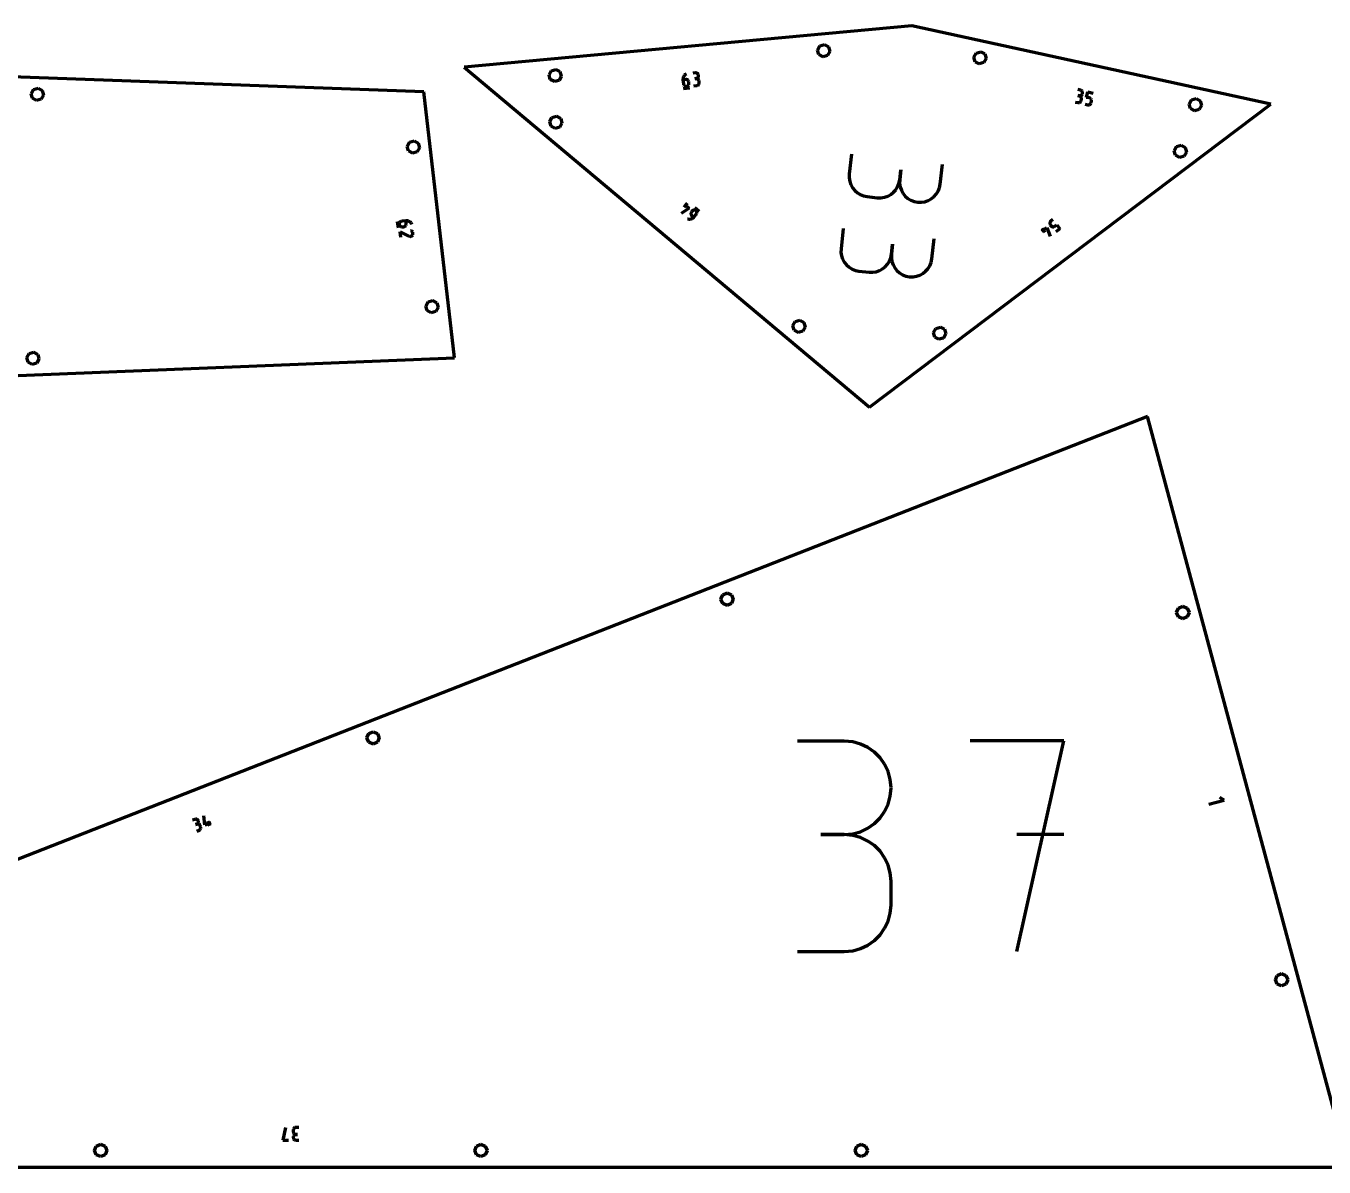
# Model space of a CAD drawing. Header units: inches. Extents: x -100 to 100, y -100 to -26.
# Drawn here: x -5.42 to 11.65, y -99.94 to -84.93 of the extents above; entities that cross this region are included whole.
import ezdxf

# ---------------------------------------------------------------- set-up
doc = ezdxf.new("R2010")
doc.units = ezdxf.units.IN
doc.header["$MEASUREMENT"] = 0
for name, color, linetype, lineweight in [('annotation', 7, 'Continuous', 0), ('boundary', 7, 'Continuous', 0), ('hole', 7, 'Continuous', 0)]:
    doc.layers.add(name, color=color, linetype=linetype, lineweight=lineweight)

msp = doc.modelspace()

# ---------------------------------------------------------------- linework, layer by layer
at = {"layer": 'annotation', "color": 1, "lineweight": 70}
for p, q in [((3.218808, -85.619802), (3.217423, -85.630772)), ((3.217423, -85.630772), (3.217639, -85.642036)), ((3.254399, -85.638651), (3.217639, -85.642036)), ((3.217639, -85.642036), (3.222706, -85.697056)), ((3.221709, -85.60927), (3.218808, -85.619802)), ((3.226039, -85.599318), (3.221709, -85.60927)), ((3.231709, -85.590087), (3.226039, -85.599318)), ((3.238635, -85.581721), (3.231709, -85.590087)), ((3.246727, -85.574362), (3.238635, -85.581721)), ((3.255901, -85.568152), (3.246727, -85.574362)), ((3.261064, -85.638632), (3.254399, -85.638651)), ((3.266068, -85.563234), (3.255901, -85.568152)), ((3.267442, -85.63976), (3.261064, -85.638632)), ((3.266068, -85.563234), (3.266068, -85.563234)), ((3.273419, -85.641944), (3.267442, -85.63976)), ((3.278882, -85.645088), (3.273419, -85.641944)), ((3.283718, -85.649101), (3.278882, -85.645088)), ((3.287815, -85.653889), (3.283718, -85.649101)), ((3.291059, -85.659359), (3.287815, -85.653889)), ((3.293338, -85.665418), (3.291059, -85.659359)), ((3.294539, -85.671973), (3.293338, -85.665418)), ((3.296225, -85.690286), (3.294539, -85.671973)), ((3.294539, -85.671973), (3.294539, -85.671973)), ((3.383224, -85.552639), (3.346464, -85.556025)), ((3.389994, -85.626159), (3.371588, -85.627854)), ((3.371588, -85.627854), (3.389994, -85.626159)), ((3.38989, -85.552624), (3.383224, -85.552639)), ((3.396268, -85.553761), (3.38989, -85.552624)), ((3.389994, -85.626159), (3.396551, -85.624956)), ((3.39666, -85.626143), (3.389994, -85.626159)), ((3.389994, -85.626159), (3.389994, -85.626159)), ((3.402246, -85.555956), (3.396268, -85.553761)), ((3.396551, -85.624956), (3.402614, -85.622672)), ((3.403039, -85.627281), (3.39666, -85.626143)), ((3.40771, -85.559111), (3.402246, -85.555956)), ((3.402614, -85.622672), (3.408091, -85.619421)), ((3.409016, -85.629475), (3.403039, -85.627281)), ((3.412548, -85.563133), (3.40771, -85.559111)), ((3.408091, -85.619421), (3.412886, -85.615315)), ((3.414481, -85.63263), (3.409016, -85.629475)), ((3.416645, -85.567924), (3.412548, -85.563133)), ((3.412886, -85.615315), (3.416907, -85.610469)), ((3.419318, -85.636652), (3.414481, -85.63263)), ((3.419889, -85.57339), (3.416645, -85.567924)), ((3.416907, -85.610469), (3.420059, -85.604997)), ((3.423415, -85.641443), (3.419318, -85.636652)), ((3.422166, -85.579434), (3.419889, -85.57339)), ((3.420059, -85.604997), (3.422248, -85.599013)), ((3.423364, -85.585962), (3.422166, -85.579434)), ((3.422248, -85.599013), (3.423381, -85.59263)), ((3.423381, -85.59263), (3.423364, -85.585962)), ((3.423364, -85.585962), (3.423364, -85.585962)), ((3.426659, -85.646909), (3.423415, -85.641443)), ((3.428936, -85.652954), (3.426659, -85.646909)), ((3.430134, -85.659481), (3.428936, -85.652954)), ((3.431829, -85.677887), (3.430134, -85.659481)), ((3.430134, -85.659481), (3.430134, -85.659481)), ((3.431844, -85.684527), (3.431829, -85.677887)), ((3.222706, -85.697056), (3.222706, -85.697056)), ((3.222706, -85.697056), (3.223908, -85.703614)), ((3.223396, -85.754973), (3.306165, -85.747351)), ((3.223908, -85.703614), (3.226192, -85.709681)), ((3.226192, -85.709681), (3.229443, -85.715163)), ((3.229443, -85.715163), (3.233547, -85.719965)), ((3.233547, -85.719965), (3.238389, -85.723993)), ((3.238389, -85.723993), (3.243855, -85.727152)), ((3.243855, -85.727152), (3.249831, -85.729348)), ((3.249831, -85.729348), (3.256202, -85.730486)), ((3.256202, -85.730486), (3.262854, -85.730472)), ((3.262854, -85.730472), (3.269411, -85.72927)), ((3.262854, -85.730472), (3.262854, -85.730472)), ((3.269411, -85.72927), (3.275474, -85.726987)), ((3.275474, -85.726987), (3.280951, -85.723736)), ((3.280951, -85.723736), (3.285747, -85.719632)), ((3.285747, -85.719632), (3.289767, -85.714788)), ((3.289767, -85.714788), (3.292919, -85.709318)), ((3.292919, -85.709318), (3.295109, -85.703335)), ((3.295109, -85.703335), (3.296242, -85.696953)), ((3.296242, -85.696953), (3.296225, -85.690286)), ((3.36169, -85.721365), (3.39845, -85.71798)), ((3.39845, -85.71798), (3.405006, -85.716778)), ((3.39845, -85.71798), (3.39845, -85.71798)), ((3.405006, -85.716778), (3.41107, -85.714496)), ((3.41107, -85.714496), (3.416547, -85.711248)), ((3.416547, -85.711248), (3.421343, -85.707149)), ((3.421343, -85.707149), (3.425364, -85.702312)), ((3.425364, -85.702312), (3.428517, -85.696854)), ((3.428517, -85.696854), (3.430709, -85.690887)), ((3.430709, -85.690887), (3.431844, -85.684527)), ((8.444186, -85.780083), (8.408114, -85.772236)), ((8.428493, -85.852226), (8.410432, -85.848297)), ((8.410432, -85.848297), (8.428493, -85.852226)), ((8.434854, -85.85422), (8.428493, -85.852226)), ((8.428493, -85.852226), (8.428493, -85.852226)), ((8.428493, -85.852226), (8.435108, -85.853055)), ((8.440594, -85.857226), (8.434854, -85.85422)), ((8.435108, -85.853055), (8.441577, -85.852704)), ((8.441577, -85.852704), (8.447779, -85.851253)), ((8.450547, -85.782076), (8.444186, -85.780083)), ((8.447779, -85.851253), (8.453589, -85.848782)), ((8.456286, -85.785082), (8.450547, -85.782076)), ((8.453589, -85.848782), (8.458882, -85.845373)), ((8.461325, -85.788975), (8.456286, -85.785082)), ((8.458882, -85.845373), (8.463536, -85.841105)), ((8.465585, -85.793631), (8.461325, -85.788975)), ((8.463536, -85.841105), (8.467427, -85.836058)), ((8.468986, -85.798922), (8.465585, -85.793631)), ((8.467427, -85.836058), (8.47043, -85.830313)), ((8.471449, -85.804725), (8.468986, -85.798922)), ((8.47043, -85.830313), (8.472422, -85.82395)), ((8.472896, -85.810914), (8.471449, -85.804725)), ((8.472422, -85.82395), (8.473247, -85.817364)), ((8.472422, -85.82395), (8.472422, -85.82395)), ((8.473247, -85.817364), (8.472896, -85.810914)), ((8.525479, -85.873327), (8.541213, -85.800991)), ((8.541213, -85.800991), (8.613357, -85.816683)), ((8.372823, -85.934483), (8.408894, -85.942329)), ((8.408894, -85.942329), (8.408894, -85.942329)), ((8.408894, -85.942329), (8.415509, -85.943158)), ((8.415509, -85.943158), (8.421978, -85.942809)), ((8.421978, -85.942809), (8.428179, -85.941361)), ((8.428179, -85.941361), (8.433987, -85.938897)), ((8.433987, -85.938897), (8.439279, -85.935497)), ((8.439279, -85.935497), (8.44393, -85.931242)), ((8.445633, -85.861119), (8.440594, -85.857226)), ((8.44393, -85.931242), (8.447816, -85.926213)), ((8.449893, -85.865774), (8.445633, -85.861119)), ((8.447816, -85.926213), (8.450815, -85.92049)), ((8.453294, -85.871066), (8.449893, -85.865774)), ((8.450815, -85.92049), (8.452801, -85.914154)), ((8.452801, -85.914154), (8.45673, -85.896093)), ((8.455757, -85.876869), (8.453294, -85.871066)), ((8.457203, -85.883058), (8.455757, -85.876869)), ((8.45673, -85.896093), (8.457554, -85.889508)), ((8.45673, -85.896093), (8.45673, -85.896093)), ((8.457554, -85.889508), (8.457203, -85.883058)), ((8.50588, -85.96343), (8.541952, -85.971277)), ((8.56155, -85.881174), (8.525479, -85.873327)), ((8.541952, -85.971277), (8.541952, -85.971277)), ((8.541952, -85.971277), (8.548552, -85.972103)), ((8.548552, -85.972103), (8.555015, -85.971751)), ((8.555015, -85.971751), (8.561214, -85.970301)), ((8.561214, -85.970301), (8.567025, -85.967832)), ((8.567901, -85.883161), (8.56155, -85.881174)), ((8.567025, -85.967832), (8.572322, -85.964426)), ((8.573637, -85.886158), (8.567901, -85.883161)), ((8.572322, -85.964426), (8.576981, -85.96016)), ((8.578677, -85.89004), (8.573637, -85.886158)), ((8.576981, -85.96016), (8.580877, -85.955116)), ((8.58294, -85.894684), (8.578677, -85.89004)), ((8.580877, -85.955116), (8.583884, -85.949373)), ((8.586346, -85.899968), (8.58294, -85.894684)), ((8.583884, -85.949373), (8.585878, -85.94301)), ((8.585878, -85.94301), (8.589787, -85.925041)), ((8.588815, -85.905769), (8.586346, -85.899968)), ((8.590265, -85.911963), (8.588815, -85.905769)), ((8.589787, -85.925041), (8.590616, -85.918428)), ((8.589787, -85.925041), (8.589787, -85.925041)), ((8.590616, -85.918428), (8.590265, -85.911963)), ((5.434076, -86.618477), (5.40459, -86.883962)), ((6.067739, -86.957615), (6.082503, -86.824686)), ((6.082503, -86.824686), (6.067739, -86.957615)), ((6.598709, -87.016588), (6.628195, -86.751103)), ((5.40459, -86.883962), (5.40357, -86.932186)), ((5.40357, -86.932186), (5.410925, -86.978486)), ((5.40459, -86.883962), (5.40459, -86.883962)), ((5.410925, -86.978486), (5.425979, -87.022032)), ((5.425979, -87.022032), (5.448058, -87.061991)), ((6.016559, -87.087625), (6.040809, -87.048445)), ((6.040809, -87.048445), (6.05815, -87.004887)), ((6.05815, -87.004887), (6.067739, -86.957615)), ((6.067739, -86.957615), (6.066723, -87.00584)), ((6.066723, -87.00584), (6.074091, -87.052141)), ((6.067739, -86.957615), (6.067739, -86.957615)), ((6.58912, -87.06386), (6.598709, -87.016588)), ((5.448058, -87.061991), (5.476488, -87.097532)), ((5.476488, -87.097532), (5.510593, -87.127824)), ((5.510593, -87.127824), (5.549699, -87.152036)), ((5.549699, -87.152036), (5.593131, -87.169335)), ((5.593131, -87.169335), (5.640213, -87.178891)), ((5.640213, -87.178891), (5.773143, -87.193655)), ((5.773143, -87.193655), (5.773143, -87.193655)), ((5.773143, -87.193655), (5.821155, -87.194661)), ((5.821155, -87.194661), (5.867314, -87.187312)), ((5.867314, -87.187312), (5.910776, -87.172271)), ((5.910776, -87.172271), (5.9507, -87.150201)), ((5.9507, -87.150201), (5.986241, -87.121765)), ((5.986241, -87.121765), (6.016559, -87.087625)), ((6.074091, -87.052141), (6.089173, -87.09569)), ((6.089173, -87.09569), (6.111298, -87.135654)), ((6.111298, -87.135654), (6.139797, -87.171203)), ((6.139797, -87.171203), (6.173998, -87.201506)), ((6.173998, -87.201506), (6.213231, -87.225732)), ((6.441746, -87.231244), (6.481669, -87.209174)), ((6.481669, -87.209174), (6.517211, -87.180737)), ((6.517211, -87.180737), (6.547528, -87.146598)), ((6.547528, -87.146598), (6.571778, -87.107418)), ((6.571778, -87.107418), (6.58912, -87.06386)), ((3.297579, -87.330473), (3.19527, -87.399763)), ((3.273878, -87.266274), (3.230279, -87.318276)), ((3.232565, -87.275965), (3.297579, -87.330473)), ((3.324647, -87.390674), (3.323177, -87.396332)), ((3.327127, -87.385265), (3.324647, -87.390674)), ((3.330628, -87.380239), (3.327127, -87.385265)), ((3.341488, -87.367286), (3.330628, -87.380239)), ((3.330628, -87.380239), (3.330628, -87.380239)), ((3.345828, -87.36296), (3.341488, -87.367286)), ((3.350726, -87.359569), (3.345828, -87.36296)), ((3.356048, -87.357125), (3.350726, -87.359569)), ((3.361658, -87.355642), (3.356048, -87.357125)), ((3.367422, -87.355131), (3.361658, -87.355642)), ((3.373204, -87.355604), (3.367422, -87.355131)), ((3.430841, -87.372949), (3.372297, -87.323865)), ((3.37887, -87.357075), (3.373204, -87.355604)), ((3.384285, -87.359554), (3.37887, -87.357075)), ((3.389313, -87.363055), (3.384285, -87.359554)), ((3.393628, -87.367387), (3.389313, -87.363055)), ((3.389313, -87.363055), (3.389313, -87.363055)), ((3.397009, -87.372282), (3.393628, -87.367387)), ((3.399443, -87.377603), (3.397009, -87.372282)), ((3.400919, -87.383215), (3.399443, -87.377603)), ((3.401425, -87.388982), (3.400919, -87.383215)), ((3.400947, -87.394769), (3.401425, -87.388982)), ((6.213231, -87.225732), (6.256826, -87.243049)), ((6.256826, -87.243049), (6.304112, -87.252628)), ((6.304112, -87.252628), (6.304112, -87.252628)), ((6.304112, -87.252628), (6.352125, -87.253634)), ((6.352125, -87.253634), (6.398283, -87.246285)), ((6.398283, -87.246285), (6.441746, -87.231244)), ((-0.53879, -87.504872), (-0.529203, -87.587427)), ((-0.512547, -87.530687), (-0.513533, -87.537083)), ((-0.513533, -87.537083), (-0.51336, -87.543732)), ((-0.51336, -87.543732), (-0.51336, -87.543732)), ((-0.51336, -87.543732), (-0.512003, -87.550258)), ((-0.510494, -87.524662), (-0.512547, -87.530687)), ((-0.512003, -87.550258), (-0.509577, -87.556265)), ((-0.507466, -87.519123), (-0.510494, -87.524662)), ((-0.509577, -87.556265), (-0.506197, -87.561662)), ((-0.503555, -87.514187), (-0.507466, -87.519123)), ((-0.506197, -87.561662), (-0.501981, -87.566358)), ((-0.498852, -87.50997), (-0.503555, -87.514187)), ((-0.49345, -87.506591), (-0.498852, -87.50997)), ((-0.487439, -87.504163), (-0.49345, -87.506591)), ((-0.480912, -87.502806), (-0.487439, -87.504163)), ((-0.426035, -87.496433), (-0.480912, -87.502806)), ((-0.480912, -87.502806), (-0.480912, -87.502806)), ((-0.431526, -87.562654), (-0.42763, -87.557724)), ((-0.42763, -87.557724), (-0.424617, -87.552188)), ((-0.41478, -87.495949), (-0.426035, -87.496433)), ((-0.421777, -87.533098), (-0.426035, -87.496433)), ((-0.424617, -87.552188), (-0.422577, -87.546162)), ((-0.422577, -87.546162), (-0.4216, -87.53976)), ((-0.4216, -87.53976), (-0.421777, -87.533098)), ((-0.403782, -87.497074), (-0.41478, -87.495949)), ((-0.393186, -87.499723), (-0.403782, -87.497074)), ((-0.383134, -87.503814), (-0.393186, -87.499723)), ((-0.373773, -87.509263), (-0.383134, -87.503814)), ((-0.365246, -87.515987), (-0.373773, -87.509263)), ((-0.357697, -87.523901), (-0.365246, -87.515987)), ((-0.351272, -87.532923), (-0.357697, -87.523901)), ((-0.346114, -87.54297), (-0.351272, -87.532923)), ((-0.346114, -87.54297), (-0.346114, -87.54297)), ((3.278089, -87.469198), (3.278089, -87.469198)), ((3.278089, -87.469198), (3.287879, -87.472651)), ((3.287879, -87.472651), (3.297869, -87.474618)), ((3.297869, -87.474618), (3.307909, -87.475137)), ((3.307909, -87.475137), (3.317852, -87.474242)), ((3.317852, -87.474242), (3.327546, -87.471968)), ((3.323177, -87.396332), (3.322704, -87.402104)), ((3.322704, -87.402104), (3.323215, -87.407858)), ((3.323215, -87.407858), (3.324699, -87.413458)), ((3.324699, -87.413458), (3.327143, -87.418772)), ((3.327143, -87.418772), (3.330534, -87.423665)), ((3.327546, -87.471968), (3.336843, -87.468352)), ((3.330534, -87.423665), (3.33486, -87.428003)), ((3.33486, -87.428003), (3.360861, -87.449802)), ((3.336843, -87.468352), (3.345594, -87.463429)), ((3.345594, -87.463429), (3.35365, -87.457234)), ((3.35365, -87.457234), (3.360861, -87.449802)), ((3.360861, -87.449802), (3.39349, -87.410885)), ((3.39349, -87.410885), (3.396991, -87.405856)), ((3.39349, -87.410885), (3.39349, -87.410885)), ((3.396991, -87.405856), (3.399473, -87.400438)), ((3.399473, -87.400438), (3.400947, -87.394769)), ((8.042275, -87.520061), (8.041477, -87.525795)), ((8.041477, -87.525795), (8.04166, -87.531598)), ((8.04166, -87.531598), (8.042843, -87.537336)), ((8.044036, -87.514532), (8.042275, -87.520061)), ((8.042843, -87.537336), (8.045045, -87.542873)), ((8.046738, -87.509341), (8.044036, -87.514532)), ((8.045045, -87.542873), (8.048286, -87.548074)), ((8.050364, -87.504625), (8.046738, -87.509341)), ((8.048286, -87.548074), (8.058471, -87.561563)), ((8.054894, -87.500519), (8.050364, -87.504625)), ((8.081972, -87.480072), (8.054894, -87.500519)), ((8.054894, -87.500519), (8.054894, -87.500519)), ((8.058471, -87.561563), (8.058471, -87.561563)), ((8.058471, -87.561563), (8.062585, -87.566102)), ((8.105967, -87.568156), (8.133045, -87.54771)), ((8.133045, -87.54771), (8.174047, -87.602011)), ((-0.501981, -87.566358), (-0.497043, -87.570262)), ((-0.493398, -87.715654), (-0.501913, -87.642325)), ((-0.501913, -87.642325), (-0.384963, -87.697417)), ((-0.497043, -87.570262), (-0.4915, -87.573282)), ((-0.4915, -87.573282), (-0.485468, -87.575329)), ((-0.485468, -87.575329), (-0.479061, -87.57631)), ((-0.479061, -87.57631), (-0.472397, -87.576134)), ((-0.472397, -87.576134), (-0.454132, -87.574013)), ((-0.454132, -87.574013), (-0.447608, -87.572658)), ((-0.454132, -87.574013), (-0.454132, -87.574013)), ((-0.447608, -87.572658), (-0.441606, -87.570236)), ((-0.441606, -87.570236), (-0.436215, -87.566863)), ((-0.436215, -87.566863), (-0.431526, -87.562654)), ((-0.384963, -87.697417), (-0.384963, -87.697417)), ((-0.384963, -87.697417), (-0.384853, -87.697486)), ((-0.384853, -87.697486), (-0.384743, -87.697552)), ((-0.384743, -87.697552), (-0.384632, -87.697615)), ((-0.384632, -87.697615), (-0.384518, -87.697675)), ((-0.384518, -87.697675), (-0.384401, -87.697733)), ((-0.384401, -87.697733), (-0.38428, -87.69779)), ((-0.38428, -87.69779), (-0.384154, -87.697845)), ((-0.384154, -87.697845), (-0.384022, -87.697899)), ((-0.384022, -87.697899), (-0.383883, -87.697952)), ((-0.383883, -87.697952), (-0.383883, -87.697952)), ((-0.383883, -87.697952), (-0.377551, -87.700053)), ((-0.377551, -87.700053), (-0.371135, -87.700964)), ((-0.371135, -87.700964), (-0.364769, -87.700743)), ((-0.364769, -87.700743), (-0.358592, -87.699445)), ((-0.354591, -87.630203), (-0.364386, -87.62646)), ((-0.358592, -87.699445), (-0.352737, -87.697129)), ((-0.34873, -87.633394), (-0.354591, -87.630203)), ((-0.352737, -87.697129), (-0.347343, -87.693848)), ((-0.343674, -87.637453), (-0.34873, -87.633394)), ((-0.347343, -87.693848), (-0.342543, -87.689661)), ((-0.339478, -87.642244), (-0.343674, -87.637453)), ((-0.342543, -87.689661), (-0.338476, -87.684624)), ((-0.336194, -87.647632), (-0.339478, -87.642244)), ((-0.338476, -87.684624), (-0.335276, -87.678792)), ((-0.333873, -87.653482), (-0.336194, -87.647632)), ((-0.335276, -87.678792), (-0.333217, -87.672448)), ((-0.335276, -87.678792), (-0.335276, -87.678792)), ((-0.332568, -87.659658), (-0.333873, -87.653482)), ((-0.333217, -87.672448), (-0.332332, -87.666025)), ((-0.332332, -87.666025), (-0.332568, -87.659658)), ((5.325309, -87.597775), (5.295823, -87.86326)), ((6.489942, -87.995886), (6.519428, -87.730401)), ((7.934678, -87.591293), (7.975571, -87.645449)), ((7.934852, -87.633726), (8.002559, -87.582602)), ((8.002559, -87.582602), (8.047124, -87.69785)), ((8.062585, -87.566102), (8.067302, -87.56973)), ((8.067302, -87.56973), (8.072488, -87.57243)), ((8.072488, -87.57243), (8.078011, -87.574184)), ((8.078011, -87.574184), (8.083735, -87.574974)), ((8.083735, -87.574974), (8.089527, -87.574785)), ((8.089527, -87.574785), (8.095252, -87.573597)), ((8.095252, -87.573597), (8.100777, -87.571393)), ((8.100777, -87.571393), (8.105967, -87.568156)), ((8.174047, -87.602011), (8.119891, -87.642904)), ((5.295823, -87.86326), (5.294803, -87.911484)), ((5.295823, -87.86326), (5.295823, -87.86326)), ((5.958972, -87.936913), (5.973736, -87.803984)), ((5.973736, -87.803984), (5.958972, -87.936913)), ((5.294803, -87.911484), (5.302158, -87.957784)), ((5.302158, -87.957784), (5.317212, -88.00133)), ((5.317212, -88.00133), (5.339292, -88.041289)), ((5.339292, -88.041289), (5.367721, -88.07683)), ((5.877475, -88.101063), (5.907792, -88.066923)), ((5.907792, -88.066923), (5.932042, -88.027743)), ((5.932042, -88.027743), (5.949383, -87.984185)), ((5.949383, -87.984185), (5.958972, -87.936913)), ((5.958972, -87.936913), (5.957956, -87.985138)), ((5.957956, -87.985138), (5.965324, -88.031439)), ((5.958972, -87.936913), (5.958972, -87.936913)), ((5.965324, -88.031439), (5.980406, -88.074988)), ((6.463012, -88.086716), (6.480353, -88.043158)), ((6.480353, -88.043158), (6.489942, -87.995886)), ((5.367721, -88.07683), (5.401826, -88.107122)), ((5.401826, -88.107122), (5.440932, -88.131334)), ((5.440932, -88.131334), (5.484364, -88.148633)), ((5.484364, -88.148633), (5.531447, -88.158189)), ((5.531447, -88.158189), (5.664376, -88.172953)), ((5.664376, -88.172953), (5.664376, -88.172953)), ((5.664376, -88.172953), (5.712389, -88.173959)), ((5.712389, -88.173959), (5.758547, -88.16661)), ((5.758547, -88.16661), (5.80201, -88.151569)), ((5.80201, -88.151569), (5.841933, -88.129499)), ((5.841933, -88.129499), (5.877475, -88.101063)), ((5.980406, -88.074988), (6.002532, -88.114952)), ((6.002532, -88.114952), (6.03103, -88.150501)), ((6.03103, -88.150501), (6.065231, -88.180804)), ((6.065231, -88.180804), (6.104464, -88.20503)), ((6.104464, -88.20503), (6.148059, -88.222347)), ((6.148059, -88.222347), (6.195346, -88.231926)), ((6.195346, -88.231926), (6.195346, -88.231926)), ((6.195346, -88.231926), (6.243358, -88.232932)), ((6.243358, -88.232932), (6.289517, -88.225583)), ((6.289517, -88.225583), (6.332979, -88.210542)), ((6.332979, -88.210542), (6.372902, -88.188472)), ((6.372902, -88.188472), (6.408444, -88.160035)), ((6.408444, -88.160035), (6.438761, -88.125896)), ((6.438761, -88.125896), (6.463012, -88.086716)), ((5.338615, -94.336983), (4.723518, -94.336983)), ((5.449242, -94.346913), (5.338615, -94.336983)), ((5.553338, -94.375528), (5.449242, -94.346913)), ((5.649171, -94.42107), (5.553338, -94.375528)), ((8.224109, -94.333769), (6.992351, -94.333769)), ((7.608317, -97.103704), (8.224109, -94.333769)), ((5.735012, -94.481778), (5.649171, -94.42107)), ((5.809127, -94.555892), (5.735012, -94.481778)), ((5.869786, -94.641652), (5.809127, -94.555892)), ((5.915258, -94.737299), (5.869786, -94.641652)), ((5.94381, -94.841072), (5.915258, -94.737299)), ((5.953712, -94.951212), (5.94381, -94.841072)), ((5.915258, -95.166044), (5.94381, -95.061868)), ((5.94381, -95.061868), (5.953712, -94.951212)), ((5.953712, -94.951212), (5.953712, -94.951212)), ((5.869786, -95.261993), (5.915258, -95.166044)), ((10.132715, -95.16733), (10.33552, -95.112831)), ((10.33552, -95.112831), (10.278305, -95.079864)), ((-3.199061, -95.366327), (-3.230653, -95.378707)), ((-3.19318, -95.364611), (-3.199061, -95.366327)), ((-3.187258, -95.363986), (-3.19318, -95.364611)), ((-3.181419, -95.364396), (-3.187258, -95.363986)), ((-3.175788, -95.365786), (-3.181419, -95.364396)), ((-3.17049, -95.368101), (-3.175788, -95.365786)), ((-3.165649, -95.371285), (-3.17049, -95.368101)), ((-3.161388, -95.375282), (-3.165649, -95.371285)), ((-3.157833, -95.380037), (-3.161388, -95.375282)), ((-3.155108, -95.385494), (-3.157833, -95.380037)), ((-3.15686, -95.414088), (-3.154548, -95.408782)), ((-3.153389, -95.391377), (-3.155108, -95.385494)), ((-3.155108, -95.385494), (-3.155108, -95.385494)), ((-3.154548, -95.408782), (-3.153163, -95.403145)), ((-3.152759, -95.397302), (-3.153389, -95.391377)), ((-3.153163, -95.403145), (-3.152759, -95.397302)), ((-3.070831, -95.443513), (-3.082639, -95.320514)), ((-2.991839, -95.412559), (-3.070831, -95.443513)), ((-3.003123, -95.453464), (-3.027882, -95.390282)), ((5.735012, -95.42223), (5.809127, -95.34797)), ((5.809127, -95.34797), (5.869786, -95.261993)), ((-3.174302, -95.42951), (-3.19012, -95.435709)), ((-3.19012, -95.435709), (-3.174302, -95.42951)), ((-3.17497, -95.520801), (-3.143379, -95.508422)), ((-3.174302, -95.42951), (-3.16882, -95.426774)), ((-3.16842, -95.427794), (-3.174302, -95.42951)), ((-3.174302, -95.42951), (-3.174302, -95.42951)), ((-3.16882, -95.426774), (-3.16405, -95.423208)), ((-3.162498, -95.427168), (-3.16842, -95.427794)), ((-3.16405, -95.423208), (-3.160045, -95.418938)), ((-3.156659, -95.427578), (-3.162498, -95.427168)), ((-3.160045, -95.418938), (-3.15686, -95.414088)), ((-3.151029, -95.428969), (-3.156659, -95.427578)), ((-3.145731, -95.431284), (-3.151029, -95.428969)), ((-3.140889, -95.434467), (-3.145731, -95.431284)), ((-3.143379, -95.508422), (-3.137897, -95.505685)), ((-3.143379, -95.508422), (-3.143379, -95.508422)), ((-3.136629, -95.438465), (-3.140889, -95.434467)), ((-3.137897, -95.505685), (-3.133126, -95.502121)), ((-3.133074, -95.44322), (-3.136629, -95.438465)), ((-3.133126, -95.502121), (-3.12912, -95.497854)), ((-3.130348, -95.448677), (-3.133074, -95.44322)), ((-3.12415, -95.464495), (-3.130348, -95.448677)), ((-3.130348, -95.448677), (-3.130348, -95.448677)), ((-3.12912, -95.497854), (-3.125933, -95.49301)), ((-3.125933, -95.49301), (-3.123618, -95.487712)), ((-3.122441, -95.470353), (-3.12415, -95.464495)), ((-3.123618, -95.487712), (-3.122228, -95.482087)), ((-3.121818, -95.476259), (-3.122441, -95.470353)), ((-3.122228, -95.482087), (-3.121818, -95.476259)), ((5.338615, -95.567177), (5.030632, -95.567177)), ((5.030632, -95.567177), (5.338615, -95.567177)), ((5.338615, -95.567177), (5.449242, -95.557245)), ((5.449242, -95.577107), (5.338615, -95.567177)), ((5.338615, -95.567177), (5.338615, -95.567177)), ((5.449242, -95.557245), (5.553338, -95.528613)), ((5.553338, -95.605723), (5.449242, -95.577107)), ((5.553338, -95.528613), (5.649171, -95.483026)), ((5.649171, -95.483026), (5.735012, -95.42223)), ((8.224109, -95.567264), (7.608317, -95.567264)), ((5.649171, -95.651264), (5.553338, -95.605723)), ((5.735012, -95.711972), (5.649171, -95.651264)), ((5.809127, -95.786086), (5.735012, -95.711972)), ((5.869786, -95.871847), (5.809127, -95.786086)), ((5.915258, -95.967493), (5.869786, -95.871847)), ((5.94381, -96.071266), (5.915258, -95.967493)), ((5.953712, -96.181406), (5.94381, -96.071266)), ((5.953712, -96.489389), (5.953712, -96.181406)), ((5.953712, -96.181406), (5.953712, -96.181406)), ((5.915258, -96.703371), (5.94381, -96.599574)), ((5.94381, -96.599574), (5.953712, -96.489389)), ((5.869786, -96.799025), (5.915258, -96.703371)), ((5.735012, -96.95888), (5.809127, -96.88478)), ((5.809127, -96.88478), (5.869786, -96.799025)), ((4.723518, -97.103617), (5.338615, -97.103617)), ((5.338615, -97.103617), (5.449242, -97.093693)), ((5.338615, -97.103617), (5.338615, -97.103617)), ((5.449242, -97.093693), (5.553338, -97.065092)), ((5.553338, -97.065092), (5.649171, -97.019569)), ((5.649171, -97.019569), (5.735012, -96.95888)), ((-2.006969, -99.416918), (-2.043909, -99.583082)), ((-2.043909, -99.509087), (-2.006969, -99.509087)), ((-1.907118, -99.44716), (-1.907712, -99.45377)), ((-1.907712, -99.45377), (-1.907712, -99.472245)), ((-1.907712, -99.472245), (-1.907712, -99.472245)), ((-1.907712, -99.472245), (-1.907118, -99.478852)), ((-1.905405, -99.440933), (-1.907118, -99.44716)), ((-1.907118, -99.478852), (-1.905405, -99.485077)), ((-1.902677, -99.435195), (-1.905405, -99.440933)), ((-1.905405, -99.485077), (-1.902677, -99.490815)), ((-1.899038, -99.430051), (-1.902677, -99.435195)), ((-1.902677, -99.490815), (-1.899038, -99.49596)), ((-1.894592, -99.425606), (-1.899038, -99.430051)), ((-1.899038, -99.49596), (-1.894592, -99.500406)), ((-1.889443, -99.421965), (-1.894592, -99.425606)), ((-1.894592, -99.500406), (-1.889443, -99.504048)), ((-1.883694, -99.419234), (-1.889443, -99.421965)), ((-1.889443, -99.504048), (-1.883694, -99.50678)), ((-1.87745, -99.417519), (-1.883694, -99.419234)), ((-1.883694, -99.50678), (-1.87745, -99.508496)), ((-1.87745, -99.509688), (-1.883694, -99.511405)), ((-1.870813, -99.416923), (-1.87745, -99.417519)), ((-1.87745, -99.508496), (-1.870813, -99.509092)), ((-1.870813, -99.509092), (-1.87745, -99.509688)), ((-1.833915, -99.416923), (-1.870813, -99.416923)), ((-1.870813, -99.416923), (-1.870813, -99.416923)), ((-1.870813, -99.509092), (-1.852338, -99.509092)), ((-1.852338, -99.509092), (-1.870813, -99.509092)), ((-1.870813, -99.509092), (-1.870813, -99.509092)), ((-2.043909, -99.583082), (-1.970018, -99.583082)), ((-1.907118, -99.539404), (-1.907712, -99.546043)), ((-1.907712, -99.546043), (-1.907712, -99.546043)), ((-1.907712, -99.546043), (-1.907118, -99.55265)), ((-1.905405, -99.533155), (-1.907118, -99.539404)), ((-1.907118, -99.55265), (-1.905405, -99.558875)), ((-1.902677, -99.527399), (-1.905405, -99.533155)), ((-1.905405, -99.558875), (-1.902677, -99.564613)), ((-1.899038, -99.522242), (-1.902677, -99.527399)), ((-1.902677, -99.564613), (-1.899038, -99.569757)), ((-1.894592, -99.517787), (-1.899038, -99.522242)), ((-1.899038, -99.569757), (-1.894592, -99.574203)), ((-1.889443, -99.51414), (-1.894592, -99.517787)), ((-1.894592, -99.574203), (-1.889443, -99.577845)), ((-1.883694, -99.511405), (-1.889443, -99.51414)), ((-1.889443, -99.577845), (-1.883694, -99.580577)), ((-1.883694, -99.580577), (-1.87745, -99.582293)), ((-1.87745, -99.582293), (-1.870813, -99.582889)), ((-1.870813, -99.582889), (-1.833915, -99.582889))]:
    msp.add_line(p, q, dxfattribs=at)
at = {"layer": 'boundary', "color": 5, "lineweight": 70}
for p, q in [((6.226187, -84.934764), (0.339678, -85.476838)), ((10.946011, -85.961408), (6.226187, -84.934764)), ((-0.191418, -85.802738), (-15.332305, -85.246585)), ((0.339678, -85.476838), (5.669661, -89.945534)), ((0.214678, -89.299938), (-0.191418, -85.802738)), ((5.669661, -89.945534), (10.946011, -85.961408)), ((-15.854199, -89.945534), (0.214678, -89.299938)), ((9.324821, -90.070534), (-15.854199, -99.9375)), ((11.976328, -99.9375), (9.324821, -90.070534)), ((-15.854199, -99.9375), (11.976328, -99.9375))]:
    msp.add_line(p, q, dxfattribs=at)
at = {"layer": 'hole', "color": 5, "lineweight": 70}
for p, q in [((4.988261, -85.252046), (5.018229, -85.197619)), ((5.005556, -85.311722), (4.988261, -85.252046)), ((5.059983, -85.341691), (5.005556, -85.311722)), ((5.018229, -85.197619), (5.077906, -85.180324)), ((5.11966, -85.324396), (5.059983, -85.341691)), ((5.077906, -85.180324), (5.132333, -85.210292)), ((5.149628, -85.269968), (5.11966, -85.324396)), ((5.132333, -85.210292), (5.149628, -85.269968)), ((7.042974, -85.344884), (7.072942, -85.290457)), ((7.072942, -85.290457), (7.132618, -85.273162)), ((7.132618, -85.273162), (7.187045, -85.30313)), ((7.187045, -85.30313), (7.20434, -85.362806)), ((1.486324, -85.522863), (1.546, -85.505568)), ((1.546, -85.505568), (1.600427, -85.535536)), ((7.060269, -85.40456), (7.042974, -85.344884)), ((7.114696, -85.434528), (7.060269, -85.40456)), ((7.174372, -85.417233), (7.114696, -85.434528)), ((7.20434, -85.362806), (7.174372, -85.417233)), ((1.456356, -85.57729), (1.486324, -85.522863)), ((1.473651, -85.636967), (1.456356, -85.57729)), ((1.528078, -85.666935), (1.473651, -85.636967)), ((1.587754, -85.64964), (1.528078, -85.666935)), ((1.617722, -85.595213), (1.587754, -85.64964)), ((1.600427, -85.535536), (1.617722, -85.595213)), ((-5.352259, -85.826071), (-5.322291, -85.771644)), ((-5.334964, -85.885747), (-5.352259, -85.826071)), ((-5.322291, -85.771644), (-5.262615, -85.754348)), ((-5.262615, -85.754348), (-5.208188, -85.784317)), ((-5.190893, -85.843993), (-5.220861, -85.89842)), ((-5.208188, -85.784317), (-5.190893, -85.843993)), ((-5.280537, -85.915715), (-5.334964, -85.885747)), ((-5.220861, -85.89842), (-5.280537, -85.915715)), ((9.874868, -85.96087), (9.904836, -85.906443)), ((9.892163, -86.020547), (9.874868, -85.96087)), ((9.94659, -86.050515), (9.892163, -86.020547)), ((9.904836, -85.906443), (9.964513, -85.889148)), ((9.964513, -85.889148), (10.01894, -85.919116)), ((10.036235, -85.978793), (10.006267, -86.03322)), ((10.01894, -85.919116), (10.036235, -85.978793)), ((1.465533, -86.193986), (1.495501, -86.139559)), ((1.482828, -86.253663), (1.465533, -86.193986)), ((1.495501, -86.139559), (1.555177, -86.122264)), ((1.555177, -86.122264), (1.609604, -86.152232)), ((1.609604, -86.152232), (1.6269, -86.211909)), ((10.006267, -86.03322), (9.94659, -86.050515)), ((1.537255, -86.283631), (1.482828, -86.253663)), ((1.596931, -86.266336), (1.537255, -86.283631)), ((1.6269, -86.211909), (1.596931, -86.266336)), ((-0.408172, -86.518449), (-0.378204, -86.464022)), ((-0.390877, -86.578125), (-0.408172, -86.518449)), ((-0.378204, -86.464022), (-0.318527, -86.446726)), ((-0.318527, -86.446726), (-0.2641, -86.476695)), ((-0.246805, -86.536371), (-0.276773, -86.590798)), ((-0.2641, -86.476695), (-0.246805, -86.536371)), ((9.67824, -86.5747), (9.708208, -86.520273)), ((9.708208, -86.520273), (9.767884, -86.502978)), ((9.767884, -86.502978), (9.822311, -86.532946)), ((9.822311, -86.532946), (9.839606, -86.592622)), ((-0.33645, -86.608093), (-0.390877, -86.578125)), ((-0.276773, -86.590798), (-0.33645, -86.608093)), ((9.695535, -86.634376), (9.67824, -86.5747)), ((9.749962, -86.664344), (9.695535, -86.634376)), ((9.809638, -86.647049), (9.749962, -86.664344)), ((9.839606, -86.592622), (9.809638, -86.647049)), ((-0.164514, -88.616768), (-0.134546, -88.562341)), ((-0.134546, -88.562341), (-0.07487, -88.545046)), ((-0.07487, -88.545046), (-0.020443, -88.575014)), ((-0.020443, -88.575014), (-0.003148, -88.634691)), ((-0.147219, -88.676445), (-0.164514, -88.616768)), ((-0.092792, -88.706413), (-0.147219, -88.676445)), ((-0.033116, -88.689118), (-0.092792, -88.706413)), ((-0.003148, -88.634691), (-0.033116, -88.689118)), ((4.663523, -88.875204), (4.693491, -88.820777)), ((4.680818, -88.93488), (4.663523, -88.875204)), ((4.693491, -88.820777), (4.753167, -88.803482)), ((4.753167, -88.803482), (4.807594, -88.83345)), ((4.824889, -88.893126), (4.794921, -88.947553)), ((4.807594, -88.83345), (4.824889, -88.893126)), ((6.512429, -88.965175), (6.542398, -88.910748)), ((6.542398, -88.910748), (6.602074, -88.893453)), ((6.602074, -88.893453), (6.656501, -88.923421)), ((6.656501, -88.923421), (6.673796, -88.983097)), ((4.735245, -88.964848), (4.680818, -88.93488)), ((4.794921, -88.947553), (4.735245, -88.964848)), ((6.529725, -89.024851), (6.512429, -88.965175)), ((6.584152, -89.054819), (6.529725, -89.024851)), ((6.643828, -89.037524), (6.584152, -89.054819)), ((6.673796, -88.983097), (6.643828, -89.037524)), ((-5.411241, -89.29484), (-5.381273, -89.240413)), ((-5.381273, -89.240413), (-5.321596, -89.223118)), ((-5.321596, -89.223118), (-5.267169, -89.253086)), ((-5.267169, -89.253086), (-5.249874, -89.312762)), ((-5.393946, -89.354516), (-5.411241, -89.29484)), ((-5.339518, -89.384484), (-5.393946, -89.354516)), ((-5.279842, -89.367189), (-5.339518, -89.384484)), ((-5.249874, -89.312762), (-5.279842, -89.367189)), ((3.716918, -92.471251), (3.740695, -92.413849)), ((3.740695, -92.528654), (3.716918, -92.471251)), ((3.740695, -92.413849), (3.798098, -92.390072)), ((3.798098, -92.390072), (3.8555, -92.413849)), ((3.8555, -92.413849), (3.879277, -92.471251)), ((3.879277, -92.471251), (3.8555, -92.528654)), ((3.798098, -92.552431), (3.740695, -92.528654)), ((3.8555, -92.528654), (3.798098, -92.552431)), ((9.709344, -92.646441), (9.73312, -92.589039)), ((9.73312, -92.703844), (9.709344, -92.646441)), ((9.73312, -92.589039), (9.790523, -92.565262)), ((9.790523, -92.565262), (9.847926, -92.589039)), ((9.847926, -92.589039), (9.871702, -92.646441)), ((9.871702, -92.646441), (9.847926, -92.703844)), ((9.790523, -92.727621), (9.73312, -92.703844)), ((9.847926, -92.703844), (9.790523, -92.727621)), ((-0.914621, -94.238139), (-0.857218, -94.214362)), ((-0.857218, -94.214362), (-0.799816, -94.238139)), ((-0.938398, -94.295542), (-0.914621, -94.238139)), ((-0.914621, -94.352944), (-0.938398, -94.295542)), ((-0.857218, -94.376721), (-0.914621, -94.352944)), ((-0.799816, -94.352944), (-0.857218, -94.376721)), ((-0.799816, -94.238139), (-0.776039, -94.295542)), ((-0.776039, -94.295542), (-0.799816, -94.352944)), ((11.006937, -97.475132), (11.030713, -97.417729)), ((11.030713, -97.417729), (11.088116, -97.393952)), ((11.088116, -97.393952), (11.145518, -97.417729)), ((11.145518, -97.417729), (11.169295, -97.475132)), ((11.030713, -97.532534), (11.006937, -97.475132)), ((11.088116, -97.556311), (11.030713, -97.532534)), ((11.145518, -97.532534), (11.088116, -97.556311)), ((11.169295, -97.475132), (11.145518, -97.532534)), ((-4.520115, -99.71875), (-4.496338, -99.661347)), ((-4.496338, -99.661347), (-4.438935, -99.637571)), ((-4.438935, -99.637571), (-4.381533, -99.661347)), ((-4.381533, -99.661347), (-4.357756, -99.71875)), ((0.479885, -99.71875), (0.503662, -99.661347)), ((0.503662, -99.661347), (0.561065, -99.637571)), ((0.561065, -99.637571), (0.618467, -99.661347)), ((0.618467, -99.661347), (0.642244, -99.71875)), ((5.479885, -99.71875), (5.503662, -99.661347)), ((5.503662, -99.661347), (5.561065, -99.637571)), ((5.561065, -99.637571), (5.618467, -99.661347)), ((5.618467, -99.661347), (5.642244, -99.71875)), ((-4.496338, -99.776152), (-4.520115, -99.71875)), ((-4.438935, -99.799929), (-4.496338, -99.776152)), ((-4.381533, -99.776153), (-4.438935, -99.799929)), ((-4.357756, -99.71875), (-4.381533, -99.776153)), ((0.503662, -99.776152), (0.479885, -99.71875)), ((0.561065, -99.799929), (0.503662, -99.776152)), ((0.618467, -99.776153), (0.561065, -99.799929)), ((0.642244, -99.71875), (0.618467, -99.776153)), ((5.503662, -99.776152), (5.479885, -99.71875)), ((5.561065, -99.799929), (5.503662, -99.776152)), ((5.618467, -99.776153), (5.561065, -99.799929)), ((5.642244, -99.71875), (5.618467, -99.776153))]:
    msp.add_line(p, q, dxfattribs=at)

doc.saveas('drawing.dxf')
